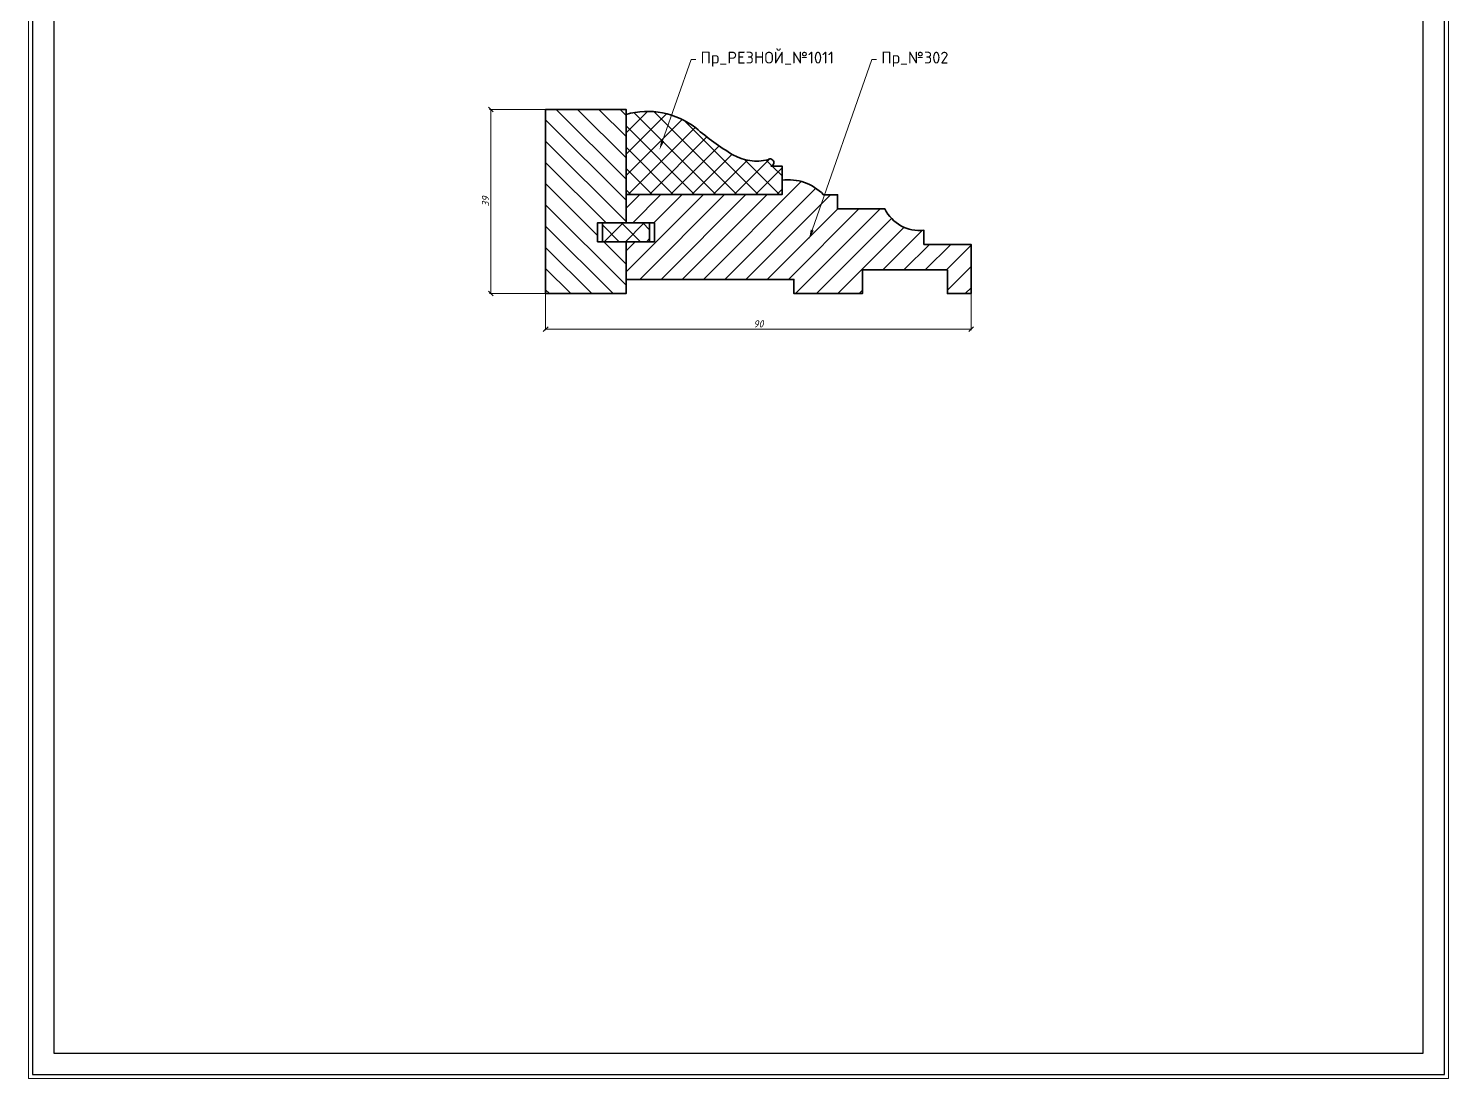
# Model space of a CAD drawing. Header units: millimetres. Extents: x 1588 to 1888, y 1747 to 2165.
# Drawn here: x 1587.6 to 1888, y 1747.3 to 1969.4 of the extents above; entities that cross this region are included whole.
import ezdxf
from ezdxf import colors
from ezdxf.entities.mleader import LeaderData, LeaderLine
from ezdxf.math import Vec2, Vec3

# ---------------------------------------------------------------- set-up
doc = ezdxf.new("R2010")
doc.units = ezdxf.units.MM
doc.layers.get('0').update_dxf_attribs({"lineweight": 13})
for name, color, linetype, lineweight in [('Пр_№302', 1, 'Continuous', 35), ('служебный слой ПОЗИЦИИ', 7, 'Continuous', 13), ('служебный слой РАЗМЕРЫ', 7, 'Continuous', 9), ('служебный слой ШТАМП', 7, 'Continuous', 30), ('служебный слой ШТРИХОВКА', 7, 'Continuous', 5)]:
    doc.layers.add(name, color=color, linetype=linetype, lineweight=lineweight)
doc.styles.add('ЕСКД', font='isocpeur.ttf', dxfattribs={"oblique": 15})
doc.styles.add('ЕСКД штамп_текст', font='isocpeur.ttf')
doc.dimstyles.new('ЕСКД', dxfattribs={"dimtxt": 3.5, "dimasz": 2.5, "dimexe": 0.25, "dimexo": 0, "dimgap": 0.35, "dimtad": 1, "dimdec": 1, "dimzin": 9, "dimtxsty": 'ЕСКД', "dimblk": 'OBLIQUE', "dimcen": 0, "dimclrd": 256, "dimclre": 256, "dimclrt": 256, "dimadec": 1, "dimazin": 0, "dimtfac": 1, "dimtdec": 1, "dimtmove": 0, "dimatfit": 3, "dimldrblk": 'DOTSMALL', "dimfxl": 1, "dimlwd": -1, "dimlwe": -1, "dimarcsym": 0})

# ---------------------------------------------------------------- blocks, each defined once
blk = doc.blocks.new('_DotSmall')
at = {"color": 0, "linetype": 'ByBlock', "lineweight": -3, "const_width": 0.5}
blk.add_lwpolyline([(-0.0625, 0, 1), (0.0625, 0, 1)], format="xyb", close=True, dxfattribs=at)
blk = doc.blocks.new('_OBLIQUE')
at = {"color": 0, "linetype": 'ByBlock'}
blk.add_line((-0.5, -0.5), (0.5, 0.5), dxfattribs=at)

msp = doc.modelspace()

# ---------------------------------------------------------------- hatches: boundary and pattern name
at = {"layer": 'служебный слой ШТРИХОВКА'}
h = msp.add_hatch(dxfattribs=at)
h.set_pattern_fill('ANSI31', color=256, angle=90)
h.set_pattern_definition([(135, (-870.9841645008887, 1500.671401305592), (-2.245064030267288, -2.245064030267288), [])])
h.paths.add_polyline_path([(1714.045705359123, 1924.266351263899), (1708.045705359302, 1924.266351263989), (1708.045705359272, 1928.266351263944), (1714.045705359272, 1928.266351263944), (1714.04570778655, 1952.244515206448), (1697.04570778655, 1952.244515206448), (1697.045705359272, 1913.288190261562), (1714.045705359272, 1913.288190261562)])
h = msp.add_hatch(dxfattribs=at)
h.set_pattern_fill('ANSI37', color=256)
h.set_pattern_definition([(45, (-889.4961868898699, 1593.278537222197), (-2.245064030267288, 2.245064030267288), []), (135, (-889.4961868898699, 1593.278537222197), (-2.245064030267288, -2.245064030267288), [])])
edge = h.paths.add_edge_path()
edge.add_arc((1718.560104732163, 1934.969194045412), 16.84595581271743, 52.40272443011601, 105.5441714501502)
edge.add_line((1714.045705359331, 1951.198994584747), (1714.045705819625, 1934.244518297829))
edge.add_line((1714.045705819625, 1934.244518297829), (1747.045705359333, 1934.244514479566))
edge.add_line((1747.045705359333, 1934.244514479566), (1747.045705359331, 1940.244514479566))
edge.add_line((1747.045705359331, 1940.244514479566), (1744.723544971981, 1940.244514479566))
edge.add_arc((1744.556221614844, 1940.996496322422), 0.7703725058882243, 282.5445103671722, 491.209210467717)
edge.add_arc((1741.732642071986, 1951.704522752339), 10.389896884081, 240.8063925482159, 282.88022514625686, ccw=False)
edge.add_arc((1765.654348485321, 1990.797563502647), 56.21461589255413, 229.0859792025437, 238.9561863594104, ccw=False)
h = msp.add_hatch(dxfattribs=at)
h.set_pattern_fill('ANSI31', color=256)
h.set_pattern_definition([(45, (-886.6592385628837, 1512.836829336791), (-2.245064030267288, 2.245064030267288), [])])
edge = h.paths.add_edge_path()
edge.add_line((1768.796204586554, 1931.208732909507), (1758.796204586554, 1931.208732909507))
edge.add_line((1758.796204586554, 1931.208732909507), (1758.796204586554, 1934.208732909507))
edge.add_line((1758.796204586554, 1934.208732909507), (1755.796204586554, 1934.208732909507))
edge.add_arc((1748.465825263152, 1927.208599704631), 10.13589295084389, 43.67985459444988, 98.05409701104827)
edge.add_line((1747.045705359332, 1937.244514479566), (1747.045705359333, 1934.244514479566))
edge.add_line((1747.045705359333, 1934.244514479566), (1714.045705359332, 1934.244514479566))
edge.add_line((1714.045705359332, 1934.244514479566), (1714.045705359272, 1928.266351263944))
edge.add_line((1714.045705359272, 1928.266351263944), (1720.045705359332, 1928.266351263944))
edge.add_line((1720.045705359332, 1928.266351263944), (1720.045705359332, 1924.266351263944))
edge.add_line((1720.045705359332, 1924.266351263944), (1714.045705359152, 1924.266351263944))
edge.add_line((1714.045705359152, 1924.266351263944), (1714.045705359093, 1916.288188048323))
edge.add_line((1714.045705359093, 1916.288188048323), (1749.545705358652, 1916.28818953262))
edge.add_line((1749.545705358652, 1916.28818953262), (1749.545705358571, 1913.288189534679))
edge.add_line((1749.545705358571, 1913.288189534679), (1764.045705358611, 1913.288188046767))
edge.add_line((1764.045705358611, 1913.288188046767), (1764.045705358611, 1918.28818953365))
edge.add_line((1764.045705358611, 1918.28818953365), (1782.045705358611, 1918.28818953365))
edge.add_line((1782.045705358611, 1918.28818953365), (1782.045705358611, 1913.288188805309))
edge.add_line((1782.045705358611, 1913.288188805309), (1787.045707785445, 1913.288188805178))
edge.add_line((1787.045707785445, 1913.288188805178), (1787.045705358804, 1923.69947659498))
edge.add_line((1787.045705358804, 1923.69947659498), (1777.045715197169, 1923.69947659498))
edge.add_line((1777.045715197169, 1923.69947659498), (1777.045715197169, 1926.69947659498))
edge.add_arc((1776.093871158047, 1934.758823608569), 8.115360827483489, 205.9414989071294, 276.7356792900267, ccw=False)
h = msp.add_hatch(dxfattribs=at)
h.set_pattern_fill('ANSI37', color=256)
h.set_pattern_definition([(45, (-904.5019984139622, 1447.652393243844), (-2.245064030267288, 2.245064030267288), []), (135, (-904.5019984139622, 1447.652393243844), (-2.245064030267288, -2.245064030267288), [])])
h.paths.add_polyline_path([(1709.045705359272, 1928.266351263989), (1719.045705359272, 1928.266351263989), (1719.045705359272, 1924.266351263989), (1709.045705359272, 1924.266351263989)])

# ---------------------------------------------------------------- linework, layer by layer
at = {"layer": 'Пр_№302', "ltscale": 10}
msp.add_lwpolyline([(1714.045705359093, 1924.266351263899), (1708.045705359272, 1924.266351263989), (1708.045705359272, 1928.266351263944), (1714.045705359272, 1928.266351263944), (1714.04570778655, 1952.244515206448), (1697.04570778655, 1952.244515206448), (1697.045705359272, 1913.288190261562), (1714.045705359272, 1913.288190261562), (1714.045705359093, 1924.266351263899)], dxfattribs=at)
for points in [[(1714.045705359331, 1940.244514479566), (1714.045705359331, 1951.198994584747, -0.2361202371186833), (1728.837948543318, 1948.316559097644, 0.04309354918412824), (1736.66484245234, 1942.634386905675, 0.1856722865447769), (1744.048692192584, 1941.576054501873), (1744.048692192584, 1941.576054501873, -1.287621886145922), (1744.723544971981, 1940.244514479566), (1747.045705359331, 1940.244514479566), (1747.045705359333, 1934.244514479566), (1714.045705819625, 1934.244518297829), (1714.045705359331, 1951.198994584747)], [(1787.045715197169, 1923.69947659498), (1787.045715197169, 1923.69947659498), (1787.045715197169, 1923.69947659498), (1777.045715197169, 1923.69947659498), (1777.045715197169, 1926.69947659498, -0.3191127304520791), (1768.796204586554, 1931.208732909507), (1758.796204586554, 1931.208732909507), (1758.796204586554, 1934.208732909507), (1755.796204586554, 1934.208732909507, 0.2418064976617539), (1747.045705359332, 1937.244514479566), (1747.045705359333, 1934.244514479566), (1747.045705359334, 1934.244514479566), (1747.045705359333, 1934.244514479566), (1714.045705359332, 1934.244514479566), (1714.045705359332, 1934.244514479566), (1714.045705359332, 1934.244514479566), (1714.045705359332, 1934.244514479566), (1714.045705359332, 1934.244514479566), (1714.045705359332, 1934.244514479566), (1714.045705359332, 1934.244514479566), (1714.045705359272, 1928.266351263944), (1720.045705359332, 1928.266351263944), (1720.045705359332, 1924.266351263944), (1714.045705359152, 1924.266351263944), (1714.045705359093, 1916.288188048323), (1714.045705359093, 1916.288188048323), (1714.045705359093, 1916.288188048323), (1749.545705358652, 1916.28818953262), (1749.545705358571, 1913.288189534679), (1764.045705358611, 1913.288188046767), (1764.045705358611, 1918.28818953365), (1782.045705358611, 1918.28818953365), (1782.045705358611, 1913.288188048484), (1782.045707785445, 1913.288188805309), (1787.045707785445, 1913.288188805178), (1787.045705358804, 1923.69947659498)]]:
    msp.add_lwpolyline(points, format="xyb", dxfattribs=at)
msp.add_lwpolyline([(1709.045705359272, 1928.266351263989), (1719.045705359272, 1928.266351263989), (1719.045705359272, 1924.266351263989), (1709.045705359272, 1924.266351263989)], close=True, dxfattribs=at)
at = {"layer": 'служебный слой ШТАМП', "color": 6, "lineweight": 5, "ltscale": 100}
msp.add_lwpolyline([(1888.041128498753, 2164.900427352087), (1587.63371376645, 2164.900427352087), (1587.63371376645, 1747.26695018106), (1888.041128498746, 1747.26695018106)], close=True, dxfattribs=at)
at = {"layer": 'служебный слой ШТАМП', "color": 7, "ltscale": 100}
for points in [[(1887.179162487458, 2164.038461340792), (1588.495679777744, 2164.038461340792), (1588.495679777744, 1748.128916192355), (1887.179162487451, 1748.128916192355)], [(1882.648368578688, 2159.507667432005), (1593.026473686513, 2159.507667432005), (1593.026473686513, 1752.659710101117), (1882.648368578682, 1752.659710101117)]]:
    msp.add_lwpolyline(points, close=True, dxfattribs=at)

# ---------------------------------------------------------------- dimensions: what is measured, and where the dimension line sits
at = {"layer": 'служебный слой РАЗМЕРЫ'}
msp.add_linear_dim(base=(1685.436137333925, 1952.244515206448), p1=(1697.045705359331, 1913.288189532192), p2=(1697.04570778655, 1952.244515206448), angle=90, dimstyle='ЕСКД', override={"dimtxt": 1.5, "dimasz": 1}, dxfattribs=at).render()
msp.add_linear_dim(base=(1787.045707785385, 1905.785354403139), p1=(1697.045705359272, 1913.288190261562), p2=(1787.045707785385, 1913.288189534548), dimstyle='ЕСКД', override={"dimtxt": 1.5, "dimasz": 1}, dxfattribs=at).render()

# ---------------------------------------------------------------- leaders
at = {"layer": 'служебный слой ПОЗИЦИИ'}
ml = msp.add_multileader_mtext('Standard', dxfattribs=at)
ml.set_content('{\\fISOCPEUR|b1|i0|c204|p34;Пр_РЕЗНОЙ_№1011}', color=256, style='ЕСКД штамп_текст')
ml.set_leader_properties(color=256, linetype='ByLayer', lineweight=-1)
ml.build(insert=Vec2(0, 0))
ml.multileader.update_dxf_attribs({"dogleg_length": 1, "arrow_head_size": 2})
ctx = ml.context
ctx.base_point, ctx.char_height, ctx.arrow_head_size, ctx.landing_gap_size, ctx.plane_origin = Vec3(1728.799412457084, 1962.830385898119), 2.5, 2, 1, Vec3(1232.987089285853, 1580.485528359187)
notes = []
notes.append((ctx, [(0, (1, 1, 0), (1727.799412457084, 1962.830385898119), (1, 0), 1, [(0, [(1721.131481875944, 1943.707606684684)], 0, [])])]))
ctx.mtext.insert, ctx.mtext.flow_direction = Vec3(1729.799412457084, 1964.443954114011), 5
ml = msp.add_multileader_mtext('Standard', dxfattribs=at)
ml.set_content('{\\fISOCPEUR|b1|i0|c204|p34;Пр_№302}', color=256, style='ЕСКД штамп_текст')
ml.set_leader_properties(color=256, linetype='ByLayer', lineweight=-1)
ml.build(insert=Vec2(0, 0))
ml.multileader.update_dxf_attribs({"dogleg_length": 1, "arrow_head_size": 2})
ctx = ml.context
ctx.base_point, ctx.char_height, ctx.arrow_head_size, ctx.landing_gap_size, ctx.plane_origin = Vec3(1767.022903383834, 1962.830385898119), 2.5, 2, 1, Vec3(1271.210580212603, 1580.485528359187)
notes.append((ctx, [(0, (1, 1, 0), (1766.022903383834, 1962.830385898119), (1, 0), 1, [(0, [(1752.772666101102, 1924.830385898122)], 0, [])])]))
ctx.mtext.insert, ctx.mtext.flow_direction = Vec3(1768.022903383834, 1964.443954114011), 5
for ctx, leaders in notes:
    for number, flags, end, landing, length, lines in leaders:
        leader = LeaderData()
        leader.index, (leader.has_last_leader_line, leader.has_dogleg_vector, leader.attachment_direction) = number, flags
        leader.last_leader_point, leader.dogleg_vector, leader.dogleg_length = Vec3(end), Vec3(landing), length
        for number, points, colour, breaks in lines:
            line = LeaderLine()
            line.index, line.vertices, line.color, line.breaks = number, Vec3.list(points), colors.encode_raw_color(colour), breaks
            leader.lines.append(line)
        ctx.leaders.append(leader)

doc.saveas('drawing.dxf')
